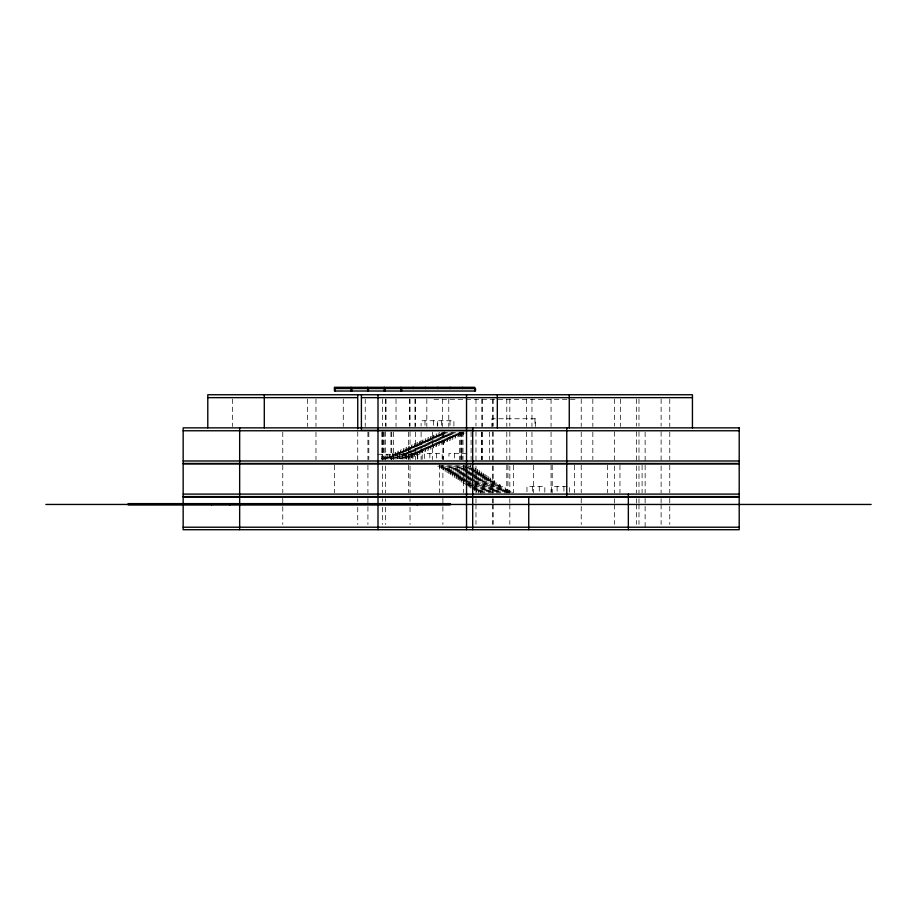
<?xml version="1.0" encoding="UTF-8"?>
<svg xmlns="http://www.w3.org/2000/svg" width="917" height="917" viewBox="0 0 917 917"><rect width="100%" height="100%" fill="white"/><g stroke="black" fill="none" stroke-linecap="round" stroke-linejoin="round"><path stroke-width="0.69" stroke-dasharray="4.58 3.44" d="M434.05 399.308L575.131 399.308M463.807 432.778L438.934 432.778L438.934 435.495M441.662 433.042L466.535 433.042M461.068 434.005L436.194 434.005L436.194 436.721M438.934 434.268L463.807 434.268L463.807 431.552M458.328 435.231L433.454 435.231L433.454 437.948M436.194 435.495L461.068 435.495L461.068 432.778M455.589 436.458L430.715 436.458L430.715 439.174M433.454 436.721L458.328 436.721L458.328 434.005M452.849 437.684L427.987 437.684L427.987 440.401M430.715 437.948L455.589 437.948L455.589 435.231M450.121 438.911L425.247 438.911L425.247 441.627M427.987 439.174L452.849 439.174L452.849 436.458M447.381 440.137L422.508 440.137L422.508 442.854M425.247 440.401L450.121 440.401L450.121 437.684M444.642 441.364L419.768 441.364L419.768 444.08M422.508 441.627L447.381 441.627L447.381 438.911M441.902 442.59L417.029 442.59L417.029 445.307M419.768 442.854L444.642 442.854L444.642 440.137M439.163 443.817L414.301 443.817L414.301 446.533M417.029 444.08L441.902 444.08L441.902 441.364M436.435 445.043L411.561 445.043L411.561 447.76M414.301 445.307L439.163 445.307L439.163 442.59M433.695 446.27L408.822 446.27L408.822 448.986M411.561 446.533L436.435 446.533L436.435 443.817M430.956 447.496L406.082 447.496L406.082 450.213M408.822 447.76L433.695 447.76L433.695 445.043M428.216 448.722L403.342 448.722L403.342 451.439M406.082 448.986L430.956 448.986L430.956 446.27M425.477 449.949L400.614 449.949L400.614 452.666M403.342 450.213L428.216 450.213L428.216 447.496M422.748 451.175L397.875 451.175L397.875 453.892M400.614 451.439L425.477 451.439L425.477 448.722M420.009 452.402L395.135 452.402L395.135 455.119M397.875 452.666L422.748 452.666L422.748 449.949M466.81 453.445L448.952 453.445L448.952 459.085M417.269 453.628L392.396 453.628L392.396 456.345M395.135 453.892L420.009 453.892L420.009 451.175M377.735 454.282L391.399 454.282L391.399 459.245M414.53 454.855L389.668 454.855L389.668 457.572M392.396 455.119L417.269 455.119L417.269 452.402M386.928 456.081L411.802 456.081M389.668 456.345L414.53 456.345L414.53 453.628M384.189 457.308L409.062 457.308M386.928 457.572L411.802 457.572L411.802 454.855M381.449 458.534L406.323 458.534M384.189 458.798L409.062 458.798L409.062 456.081M439.587 465.893L472.221 465.893M437.741 466.157L467.578 466.157M468.53 466.157L470.375 466.157M441.432 467.12L474.066 467.12M439.587 467.383L472.221 467.383M443.278 468.346L475.912 468.346M474.066 468.61L441.432 468.61L441.432 465.893M445.112 469.573L477.757 469.573L477.757 472.289M475.912 469.836L443.278 469.836L443.278 467.12M446.957 470.799L479.602 470.799L479.602 473.516M477.757 471.063L445.112 471.063L445.112 468.346M448.803 472.026L481.448 472.026L481.448 474.742M479.602 472.289L446.957 472.289L446.957 469.573M450.648 473.252L483.282 473.252L483.282 475.969M481.448 473.516L448.803 473.516L448.803 470.799M452.494 474.479L485.127 474.479L485.127 477.195M483.282 474.742L450.648 474.742L450.648 472.026M454.339 475.705L486.973 475.705L486.973 478.422M485.127 475.969L452.494 475.969L452.494 473.252M456.185 476.932L488.818 476.932L488.818 479.648M486.973 477.195L454.339 477.195L454.339 474.479M458.03 478.158L490.664 478.158L490.664 480.875M488.818 478.422L456.185 478.422L456.185 475.705M459.875 479.385L492.509 479.385M490.664 479.648L458.03 479.648L458.03 476.932M461.721 480.611L494.355 480.611L494.355 483.328M492.509 480.875L459.875 480.875L459.875 478.158M463.566 481.838L465.412 481.838M466.363 481.838L496.2 481.838L496.2 484.554M494.355 482.101L461.721 482.101L461.721 479.385M468.209 483.064L498.046 483.064L498.046 485.781M465.412 483.328L463.566 483.328L463.566 480.611M466.363 483.328L496.2 483.328M467.246 484.291L499.891 484.291L499.891 487.007M465.412 484.554L498.046 484.554M469.091 485.517L470.937 485.517L470.937 488.234M471.9 485.517L501.737 485.517L501.737 488.234M467.246 485.781L499.891 485.781M474.181 486.744L503.582 486.744L503.582 489.46M470.937 487.007L469.091 487.007L469.091 484.291M471.9 487.007L501.737 487.007M472.782 487.97L505.427 487.97L505.427 490.687M472.335 488.234L503.582 488.234M474.628 489.197L507.261 489.197L507.261 491.913M472.782 489.46L505.427 489.46M476.473 490.423L509.107 490.423L509.107 493.14M507.261 490.687L474.628 490.687L474.628 487.97M478.319 491.65L510.952 491.65L510.952 493.14M509.107 491.913L476.473 491.913L476.473 489.197M480.164 492.876L512.798 492.876M669.765 399.021L669.765 426.497M669.765 432.136L669.765 459.612M669.765 465.251L669.765 492.727M669.765 498.378L669.765 524.467M661.111 399.021L661.111 426.084M661.111 431.781L661.111 460.277M661.111 465.974L661.111 493.037M661.111 498.733L661.111 503.009M661.111 504.43L661.111 524.375M645.132 432.136L645.132 460.987M645.132 465.251L645.132 492.727M645.132 498.378L645.132 527.218M642.095 465.251L642.095 492.727M638.977 399.021L638.977 426.084M638.977 431.781L638.977 460.277M638.977 465.974L638.977 493.037M638.977 498.733L638.977 503.009M638.977 504.43L638.977 524.375M636.478 399.021L636.478 426.084M636.478 431.781L636.478 460.277M636.478 465.974L636.478 493.037M636.478 498.733L636.478 503.009M636.478 504.43L636.478 524.375M620.5 399.021L620.5 426.497M619.961 465.251L619.961 492.727M614.344 399.021L614.344 426.084M614.344 431.781L614.344 460.277M614.344 465.974L614.344 493.037M614.344 498.733L614.344 503.009M614.344 504.43L614.344 524.375M607.558 465.251L607.558 492.727M592.829 399.021L592.829 426.497M592.829 432.136L592.829 459.612M581.229 399.021L581.229 426.497M581.229 432.136L581.229 459.612M581.229 465.251L581.229 492.727M581.229 498.378L581.229 524.467M574.351 465.251L574.351 492.727M569.446 492.2L569.446 486.572L551.598 486.572L551.598 492.2M563.909 486.572L563.909 492.2M557.123 486.572L557.123 492.2M552.217 465.251L552.217 492.727M551.06 399.021L551.06 426.497M551.06 432.136L551.06 459.612M551.06 465.251L551.06 492.727M544.813 492.2L544.813 486.572L526.966 486.572L526.966 492.2M539.276 486.572L539.276 492.2M535.62 426.565L535.62 418.76L491.844 418.76L491.844 426.565M534.955 418.76L534.955 426.565M533.66 465.251L533.66 492.727M532.49 486.572L532.49 492.2M531.963 399.021L531.963 426.497M531.963 432.136L531.963 459.612M526.427 399.021L526.427 426.497M526.427 432.136L526.427 459.612M513.486 465.251L513.486 492.727M509.829 399.021L509.829 426.084M509.829 431.781L509.829 460.277M509.829 465.974L509.829 493.037M509.829 498.733L509.829 503.009M509.829 504.43L509.829 524.375M507.949 465.251L507.949 492.727M506.792 399.021L506.792 426.497M506.792 432.136L506.792 459.612M506.792 465.251L506.792 492.727M493.22 399.021L493.22 426.084M493.22 431.781L493.22 460.277M493.22 465.974L493.22 493.037M493.22 498.733L493.22 503.009M493.22 504.43L493.22 524.375M492.578 399.021L492.509 426.565M492.578 431.781L492.578 460.277M492.578 465.974L492.578 493.037M492.578 498.733L492.578 503.009M492.578 504.43L492.578 524.375M489.563 432.136L489.563 459.612M482.159 399.021L482.159 426.497M482.159 432.136L482.159 459.612M481.975 399.021L481.975 426.497M481.975 432.136L481.975 459.612M481.62 432.136L481.62 459.612M480.164 491.65L480.164 493.14M478.319 490.423L478.319 493.14M475.98 399.021L475.98 426.084M475.98 431.781L475.98 460.277M475.98 465.974L475.98 493.037M475.98 498.733L475.98 503.009M475.98 504.43L475.98 524.375M471.086 432.136L471.086 459.612M470.375 464.667L470.375 467.383M463.681 465.251L463.681 492.727M463.005 432.01L463.005 459.6M461.893 432.01L461.893 459.612M461.778 432.01L461.778 459.6M461.274 453.445L461.274 459.085M460.666 432.01L460.666 459.6M459.486 432.136L459.486 459.612M454.488 453.445L454.488 459.085M453.904 426.05L453.904 420.743L437.707 420.743L437.707 426.05M450.029 420.743L450.029 426.05M448.78 399.021L448.78 426.497M444.401 431.552L444.401 433.042M443.427 432.136L443.427 459.612M442.888 432.136L442.888 459.612M442.888 465.251L442.888 492.727M442.888 498.378L442.888 505.244M442.888 506.62L442.888 524.467M442.613 399.021L442.613 426.497M442.177 459.085L442.177 453.445L424.319 453.445L424.319 459.085M441.662 432.778L441.662 434.268M441.581 420.743L441.581 426.05M439.587 464.667L439.587 492.727M437.294 426.05L437.294 420.743L421.109 420.743L421.109 426.05M436.641 453.445L436.641 459.085M433.42 420.743L433.42 426.05M432.354 432.136L432.354 459.612M429.855 453.445L429.855 459.085M426.818 399.021L426.818 426.497M424.984 420.743L424.984 426.05M422.187 459.245L422.187 454.282L408.523 454.282L408.523 459.245M421.109 432.136L421.109 459.612M417.762 454.282L417.762 459.245M417.544 459.085L417.544 453.445L399.686 453.445L399.686 459.085M415.573 399.021L415.573 426.497M415.573 432.136L415.573 459.612M414.954 399.021L414.954 426.497M412.948 454.282L412.948 459.245M412.008 453.445L412.008 459.085M410.037 399.021L410.037 426.084M410.037 431.781L410.037 460.277M410.037 465.974L410.037 493.037M410.037 498.733L410.037 501.576M410.037 507.273L410.037 524.375M409.418 399.021L409.418 426.497M408.352 432.136L408.352 459.612M408.352 465.251L408.352 492.727M406.793 459.245L406.793 454.282L393.129 454.282L393.129 459.245M406.323 457.308L406.323 458.798M405.222 453.445L405.222 459.085M402.368 454.282L402.368 459.245M397.554 454.282L397.554 459.245M396.029 399.021L396.029 426.497M393.439 432.136L393.439 459.612M391.742 432.136L391.742 459.612M390.94 432.136L390.94 459.612M386.974 454.282L386.974 459.245M386.034 399.021L386.034 426.497M385.404 399.021L385.404 426.084M385.404 431.781L385.404 460.277M385.404 465.974L385.404 493.037M385.404 498.733L385.404 501.576M385.404 507.273L385.404 524.375M384.177 432.01L384.177 459.6M383.065 432.01L383.065 459.6M382.951 432.01L382.951 459.6M382.378 399.021L382.378 426.084M382.378 431.781L382.378 460.277M382.378 465.974L382.378 493.037M382.378 498.733L382.378 501.576M382.378 507.273L382.378 524.375M382.16 454.282L382.16 459.245M381.839 432.01L381.839 459.6M368.806 432.136L368.806 459.612M367.923 432.136L367.923 459.612M367.923 465.251L367.923 492.727M367.923 498.378L367.923 505.244M367.923 506.62L367.923 524.467M365.241 399.021L365.241 426.497M357.745 431.781L357.745 460.277M357.745 465.974L357.745 493.037M357.745 498.733L357.745 501.576M357.745 507.273L357.745 524.375M343.279 399.021L343.279 426.497M334.441 465.251L334.441 492.727M315.975 399.021L315.975 426.497M315.975 432.136L315.975 459.612M307.401 399.021L307.401 426.497M282.768 432.136L282.768 459.612M282.768 465.251L282.768 492.727M282.768 498.378L282.768 505.244M282.768 506.62L282.768 524.467M232.437 399.021L232.437 426.497"/><path stroke-width="1.38" d="M334.441 388.544L475.522 388.544L475.522 391.02L334.441 391.02L334.441 387.295L474.754 387.295L474.754 391.02M207.792 397.646L357.389 397.646M361.401 397.646L692.438 397.646M473.539 430.348L361.401 430.348L361.401 394.746M183.159 430.761L739.205 430.761M183.159 460.987L739.205 460.987M183.159 463.463L739.205 463.463M183.159 463.876L739.205 463.876M183.159 494.103L739.205 494.103M183.159 496.59L739.205 496.59M183.159 497.003L739.205 497.003M45.85 504.453L871.15 504.453M183.159 527.218L739.205 527.218M692.438 427.861L692.438 394.746L207.792 394.746L207.792 427.861M628.351 494.103L628.351 529.705M569.262 394.746L569.262 427.861M566.763 427.861L566.763 496.59M528.742 497.003L528.742 529.705M497.323 394.746L497.323 427.861M472.691 427.861L472.691 529.705M466.535 394.746L466.535 529.705M462.432 387.295L462.432 388.544M450.121 387.295L450.121 388.544M437.799 387.295L437.799 388.544M425.477 387.295L425.477 388.544M417.166 503.628L417.166 504.866M413.166 387.295L413.166 388.544M401.623 388.544L401.623 391.02M400.844 387.295L400.844 391.02M385.025 388.544L385.025 391.02M384.246 387.295L384.246 391.02M377.999 394.746L377.999 529.705M368.416 388.544L368.416 391.02M367.648 387.295L367.648 391.02M357.745 394.746L357.745 428.938M351.819 388.544L351.819 391.02M351.051 387.295L351.051 391.02M335.221 388.544L335.221 391.02M264.291 394.746L264.291 427.861M239.658 427.861L239.658 529.705M229.846 503.628L229.846 504.866M211.575 503.628L211.575 504.866M739.205 427.861L183.159 427.861L183.159 529.705L739.205 529.705L739.205 427.861M450.109 503.628L128.185 503.628L128.185 504.866L450.109 504.866L450.109 503.628"/></g></svg>
